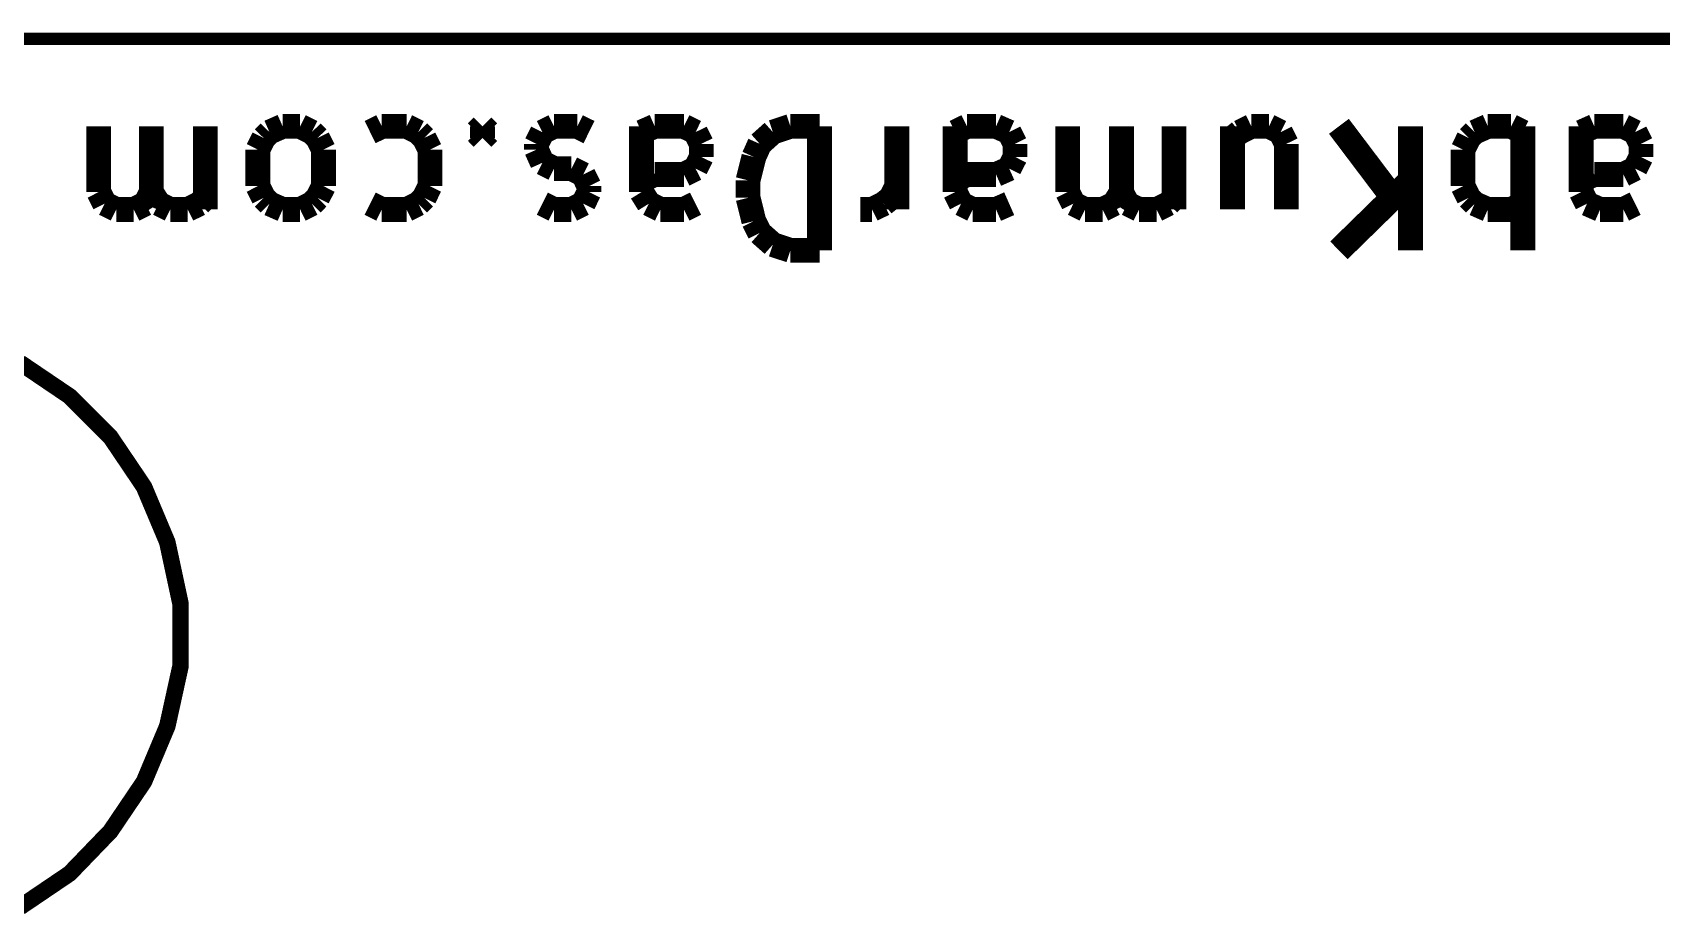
# Model space of a CAD drawing. Header units: millimetres. Extents: x 10 to 287, y 10 to 200.
# Drawn here: x 112.41 to 132.1, y 149.35 to 160.02 of the extents above; entities that cross this region are included whole.
import ezdxf

# ---------------------------------------------------------------- set-up
doc = ezdxf.new("R2010")
doc.units = ezdxf.units.MM
doc.layers.add('P', color=7, linetype='Continuous')

msp = doc.modelspace()

# ---------------------------------------------------------------- linework, layer by layer
at = {"layer": 'P'}
for points, const_width in [([(141.182, 159.949), (79.11, 159.949)], 0.15), ([(141.182, 159.949), (79.11, 159.949)], 0.15), ([(113.206, 158.097), (113.206, 158.891)], 0.3), ([(113.206, 158.097), (113.206, 158.891)], 0.3), ([(113.206, 158.097), (113.206, 158.891)], 0.3), ([(113.206, 158.097), (113.206, 158.891)], 0.3), ([(113.841, 158.097), (113.841, 158.891)], 0.3), ([(113.841, 158.097), (113.841, 158.891)], 0.3), ([(113.841, 158.097), (113.841, 158.891)], 0.3), ([(113.841, 158.097), (113.841, 158.891)], 0.3), ([(114.494, 158.891), (114.494, 157.886)], 0.3), ([(114.494, 158.891), (114.494, 157.886)], 0.3), ([(114.494, 158.891), (114.494, 157.886)], 0.3), ([(114.494, 158.891), (114.494, 157.886)], 0.3), ([(115.2, 158.75), (115.27, 158.821)], 0.3), ([(115.2, 158.75), (115.27, 158.821)], 0.3), ([(115.2, 158.75), (115.27, 158.821)], 0.3), ([(115.2, 158.75), (115.27, 158.821)], 0.3), ([(115.27, 158.821), (115.429, 158.891)], 0.3), ([(115.27, 158.821), (115.429, 158.891)], 0.3), ([(115.27, 158.821), (115.429, 158.891)], 0.3), ([(115.27, 158.821), (115.429, 158.891)], 0.3), ([(115.429, 158.891), (115.641, 158.891)], 0.3), ([(115.429, 158.891), (115.641, 158.891)], 0.3), ([(115.429, 158.891), (115.641, 158.891)], 0.3), ([(115.429, 158.891), (115.641, 158.891)], 0.3), ([(115.641, 158.891), (115.782, 158.821)], 0.3), ([(115.641, 158.891), (115.782, 158.821)], 0.3), ([(115.641, 158.891), (115.782, 158.821)], 0.3), ([(115.641, 158.891), (115.782, 158.821)], 0.3), ([(115.782, 158.821), (115.852, 158.75)], 0.3), ([(115.782, 158.821), (115.852, 158.75)], 0.3), ([(115.782, 158.821), (115.852, 158.75)], 0.3), ([(115.782, 158.821), (115.852, 158.75)], 0.3), ([(116.487, 158.821), (116.628, 158.891)], 0.3), ([(116.487, 158.821), (116.628, 158.891)], 0.3), ([(116.487, 158.821), (116.628, 158.891)], 0.3), ([(116.487, 158.821), (116.628, 158.891)], 0.3), ([(116.628, 158.891), (116.928, 158.891)], 0.3), ([(116.628, 158.891), (116.928, 158.891)], 0.3), ([(116.628, 158.891), (116.928, 158.891)], 0.3), ([(116.628, 158.891), (116.928, 158.891)], 0.3), ([(116.928, 158.891), (117.069, 158.821)], 0.3), ([(116.928, 158.891), (117.069, 158.821)], 0.3), ([(116.928, 158.891), (117.069, 158.821)], 0.3), ([(116.928, 158.891), (117.069, 158.821)], 0.3), ([(117.069, 158.821), (117.14, 158.75)], 0.3), ([(117.069, 158.821), (117.14, 158.75)], 0.3), ([(117.069, 158.821), (117.14, 158.75)], 0.3), ([(117.069, 158.821), (117.14, 158.75)], 0.3), ([(117.775, 158.821), (117.845, 158.891)], 0.3), ([(117.775, 158.821), (117.845, 158.891)], 0.3), ([(117.775, 158.821), (117.845, 158.891)], 0.3), ([(117.775, 158.821), (117.845, 158.891)], 0.3), ([(117.845, 158.75), (117.775, 158.821)], 0.3), ([(117.845, 158.75), (117.775, 158.821)], 0.3), ([(117.845, 158.75), (117.775, 158.821)], 0.3), ([(117.845, 158.75), (117.775, 158.821)], 0.3), ([(117.845, 158.891), (117.916, 158.821)], 0.3), ([(117.845, 158.75), (117.845, 158.891)], 0.3), ([(117.845, 158.891), (117.916, 158.821)], 0.3), ([(117.845, 158.75), (117.845, 158.891)], 0.3), ([(117.845, 158.891), (117.916, 158.821)], 0.3), ([(117.845, 158.75), (117.845, 158.891)], 0.3), ([(117.845, 158.891), (117.916, 158.821)], 0.3), ([(117.845, 158.75), (117.845, 158.891)], 0.3), ([(117.916, 158.821), (117.845, 158.75)], 0.3), ([(117.916, 158.821), (117.845, 158.75)], 0.3), ([(117.916, 158.821), (117.845, 158.75)], 0.3), ([(117.916, 158.821), (117.845, 158.75)], 0.3), ([(118.569, 158.821), (118.498, 158.679)], 0.3), ([(118.569, 158.821), (118.498, 158.679)], 0.3), ([(118.569, 158.821), (118.498, 158.679)], 0.3), ([(118.569, 158.821), (118.498, 158.679)], 0.3), ([(118.71, 158.891), (118.569, 158.821)], 0.3), ([(118.71, 158.891), (118.569, 158.821)], 0.3), ([(118.71, 158.891), (118.569, 158.821)], 0.3), ([(118.71, 158.891), (118.569, 158.821)], 0.3), ([(118.992, 158.891), (118.71, 158.891)], 0.3), ([(118.992, 158.891), (118.71, 158.891)], 0.3), ([(118.992, 158.891), (118.71, 158.891)], 0.3), ([(118.992, 158.891), (118.71, 158.891)], 0.3), ([(119.133, 158.821), (118.992, 158.891)], 0.3), ([(119.133, 158.821), (118.992, 158.891)], 0.3), ([(119.133, 158.821), (118.992, 158.891)], 0.3), ([(119.133, 158.821), (118.992, 158.891)], 0.3), ([(119.768, 158.891), (119.768, 158.097)], 0.3), ([(119.768, 158.821), (119.927, 158.891)], 0.3), ([(119.768, 158.891), (119.768, 158.097)], 0.3), ([(119.768, 158.821), (119.927, 158.891)], 0.3), ([(119.768, 158.891), (119.768, 158.097)], 0.3), ([(119.768, 158.821), (119.927, 158.891)], 0.3), ([(119.768, 158.891), (119.768, 158.097)], 0.3), ([(119.768, 158.821), (119.927, 158.891)], 0.3), ([(119.927, 158.891), (120.28, 158.891)], 0.3), ([(119.927, 158.891), (120.28, 158.891)], 0.3), ([(119.927, 158.891), (120.28, 158.891)], 0.3), ([(119.927, 158.891), (120.28, 158.891)], 0.3), ([(120.28, 158.891), (120.421, 158.821)], 0.3), ([(120.28, 158.891), (120.421, 158.821)], 0.3), ([(120.28, 158.891), (120.421, 158.821)], 0.3), ([(120.28, 158.891), (120.421, 158.821)], 0.3), ([(120.421, 158.821), (120.491, 158.679)], 0.3), ([(120.421, 158.821), (120.491, 158.679)], 0.3), ([(120.421, 158.821), (120.491, 158.679)], 0.3), ([(120.421, 158.821), (120.491, 158.679)], 0.3), ([(121.197, 158.679), (121.356, 158.821)], 0.3), ([(121.197, 158.679), (121.356, 158.821)], 0.3), ([(121.197, 158.679), (121.356, 158.821)], 0.3), ([(121.197, 158.679), (121.356, 158.821)], 0.3), ([(121.356, 158.821), (121.567, 158.891)], 0.3), ([(121.356, 158.821), (121.567, 158.891)], 0.3), ([(121.356, 158.821), (121.567, 158.891)], 0.3), ([(121.356, 158.821), (121.567, 158.891)], 0.3), ([(121.567, 158.891), (121.92, 158.891)], 0.3), ([(121.567, 158.891), (121.92, 158.891)], 0.3), ([(121.567, 158.891), (121.92, 158.891)], 0.3), ([(121.567, 158.891), (121.92, 158.891)], 0.3), ([(121.92, 158.891), (121.92, 157.392)], 0.3), ([(121.92, 158.891), (121.92, 157.392)], 0.3), ([(121.92, 158.891), (121.92, 157.392)], 0.3), ([(121.92, 158.891), (121.92, 157.392)], 0.3), ([(122.855, 158.891), (122.855, 157.886)], 0.3), ([(122.855, 158.891), (122.855, 157.886)], 0.3), ([(122.855, 158.891), (122.855, 157.886)], 0.3), ([(122.855, 158.891), (122.855, 157.886)], 0.3), ([(123.56, 158.891), (123.56, 158.097)], 0.3), ([(123.56, 158.821), (123.702, 158.891)], 0.3), ([(123.56, 158.891), (123.56, 158.097)], 0.3), ([(123.56, 158.821), (123.702, 158.891)], 0.3), ([(123.56, 158.891), (123.56, 158.097)], 0.3), ([(123.56, 158.821), (123.702, 158.891)], 0.3), ([(123.56, 158.891), (123.56, 158.097)], 0.3), ([(123.56, 158.821), (123.702, 158.891)], 0.3), ([(123.702, 158.891), (124.054, 158.891)], 0.3), ([(123.702, 158.891), (124.054, 158.891)], 0.3), ([(123.702, 158.891), (124.054, 158.891)], 0.3), ([(123.702, 158.891), (124.054, 158.891)], 0.3), ([(124.054, 158.891), (124.213, 158.821)], 0.3), ([(124.054, 158.891), (124.213, 158.821)], 0.3), ([(124.054, 158.891), (124.213, 158.821)], 0.3), ([(124.054, 158.891), (124.213, 158.821)], 0.3), ([(124.213, 158.821), (124.284, 158.679)], 0.3), ([(124.213, 158.821), (124.284, 158.679)], 0.3), ([(124.213, 158.821), (124.284, 158.679)], 0.3), ([(124.213, 158.821), (124.284, 158.679)], 0.3), ([(124.919, 158.097), (124.919, 158.891)], 0.3), ([(124.919, 158.097), (124.919, 158.891)], 0.3), ([(124.919, 158.097), (124.919, 158.891)], 0.3), ([(124.919, 158.097), (124.919, 158.891)], 0.3), ([(125.571, 158.097), (125.571, 158.891)], 0.3), ([(125.571, 158.097), (125.571, 158.891)], 0.3), ([(125.571, 158.097), (125.571, 158.891)], 0.3), ([(125.571, 158.097), (125.571, 158.891)], 0.3), ([(126.206, 158.891), (126.206, 157.886)], 0.3), ([(126.206, 158.891), (126.206, 157.886)], 0.3), ([(126.206, 158.891), (126.206, 157.886)], 0.3), ([(126.206, 158.891), (126.206, 157.886)], 0.3), ([(126.912, 157.886), (126.912, 158.891)], 0.3), ([(126.912, 157.886), (126.912, 158.891)], 0.3), ([(126.912, 157.886), (126.912, 158.891)], 0.3), ([(126.912, 157.886), (126.912, 158.891)], 0.3), ([(127, 158.821), (126.912, 158.75)], 0.3), ([(127, 158.821), (126.912, 158.75)], 0.3), ([(127, 158.821), (126.912, 158.75)], 0.3), ([(127, 158.821), (126.912, 158.75)], 0.3), ([(127.141, 158.891), (127, 158.821)], 0.3), ([(127.141, 158.891), (127, 158.821)], 0.3), ([(127.141, 158.891), (127, 158.821)], 0.3), ([(127.141, 158.891), (127, 158.821)], 0.3), ([(127.353, 158.891), (127.141, 158.891)], 0.3), ([(127.353, 158.891), (127.141, 158.891)], 0.3), ([(127.353, 158.891), (127.141, 158.891)], 0.3), ([(127.353, 158.891), (127.141, 158.891)], 0.3), ([(127.494, 158.821), (127.353, 158.891)], 0.3), ([(127.494, 158.821), (127.353, 158.891)], 0.3), ([(127.494, 158.821), (127.353, 158.891)], 0.3), ([(127.494, 158.821), (127.353, 158.891)], 0.3), ([(127.564, 158.679), (127.494, 158.821)], 0.3), ([(127.564, 158.679), (127.494, 158.821)], 0.3), ([(127.564, 158.679), (127.494, 158.821)], 0.3), ([(127.564, 158.679), (127.494, 158.821)], 0.3), ([(128.199, 158.891), (128.852, 158.027)], 0.3), ([(128.199, 158.891), (128.852, 158.027)], 0.3), ([(128.199, 158.891), (128.852, 158.027)], 0.3), ([(128.199, 158.891), (128.852, 158.027)], 0.3), ([(129.064, 158.891), (129.064, 157.392)], 0.3), ([(129.064, 158.891), (129.064, 157.392)], 0.3), ([(129.064, 158.891), (129.064, 157.392)], 0.3), ([(129.064, 158.891), (129.064, 157.392)], 0.3), ([(129.769, 158.75), (129.84, 158.821)], 0.3), ([(129.769, 158.75), (129.84, 158.821)], 0.3), ([(129.769, 158.75), (129.84, 158.821)], 0.3), ([(129.769, 158.75), (129.84, 158.821)], 0.3), ([(129.84, 158.821), (129.999, 158.891)], 0.3), ([(129.84, 158.821), (129.999, 158.891)], 0.3), ([(129.84, 158.821), (129.999, 158.891)], 0.3), ([(129.84, 158.821), (129.999, 158.891)], 0.3), ([(129.999, 158.891), (130.281, 158.891)], 0.3), ([(129.999, 158.891), (130.281, 158.891)], 0.3), ([(129.999, 158.891), (130.281, 158.891)], 0.3), ([(129.999, 158.891), (130.281, 158.891)], 0.3), ([(130.281, 158.891), (130.422, 158.821)], 0.3), ([(130.281, 158.891), (130.422, 158.821)], 0.3), ([(130.281, 158.891), (130.422, 158.821)], 0.3), ([(130.281, 158.891), (130.422, 158.821)], 0.3), ([(130.422, 158.891), (130.422, 157.392)], 0.3), ([(130.422, 158.891), (130.422, 157.392)], 0.3), ([(130.422, 158.891), (130.422, 157.392)], 0.3), ([(130.422, 158.891), (130.422, 157.392)], 0.3), ([(131.128, 158.891), (131.128, 158.097)], 0.3), ([(131.128, 158.821), (131.286, 158.891)], 0.3), ([(131.128, 158.891), (131.128, 158.097)], 0.3), ([(131.128, 158.821), (131.286, 158.891)], 0.3), ([(131.128, 158.891), (131.128, 158.097)], 0.3), ([(131.128, 158.821), (131.286, 158.891)], 0.3), ([(131.128, 158.891), (131.128, 158.097)], 0.3), ([(131.128, 158.821), (131.286, 158.891)], 0.3), ([(131.286, 158.891), (131.639, 158.891)], 0.3), ([(131.286, 158.891), (131.639, 158.891)], 0.3), ([(131.286, 158.891), (131.639, 158.891)], 0.3), ([(131.286, 158.891), (131.639, 158.891)], 0.3), ([(131.639, 158.891), (131.78, 158.821)], 0.3), ([(131.639, 158.891), (131.78, 158.821)], 0.3), ([(131.639, 158.891), (131.78, 158.821)], 0.3), ([(131.639, 158.891), (131.78, 158.821)], 0.3), ([(131.78, 158.821), (131.851, 158.679)], 0.3), ([(131.78, 158.821), (131.851, 158.679)], 0.3), ([(131.78, 158.821), (131.851, 158.679)], 0.3), ([(131.78, 158.821), (131.851, 158.679)], 0.3), ([(115.129, 158.609), (115.2, 158.75)], 0.3), ([(115.129, 158.609), (115.2, 158.75)], 0.3), ([(115.129, 158.609), (115.2, 158.75)], 0.3), ([(115.129, 158.609), (115.2, 158.75)], 0.3), ([(115.129, 158.168), (115.129, 158.609)], 0.3), ([(115.129, 158.168), (115.129, 158.609)], 0.3), ([(115.129, 158.168), (115.129, 158.609)], 0.3), ([(115.129, 158.168), (115.129, 158.609)], 0.3), ([(115.852, 158.75), (115.923, 158.609)], 0.3), ([(115.852, 158.75), (115.923, 158.609)], 0.3), ([(115.852, 158.75), (115.923, 158.609)], 0.3), ([(115.852, 158.75), (115.923, 158.609)], 0.3), ([(115.923, 158.609), (115.923, 158.168)], 0.3), ([(115.923, 158.609), (115.923, 158.168)], 0.3), ([(115.923, 158.609), (115.923, 158.168)], 0.3), ([(115.923, 158.609), (115.923, 158.168)], 0.3), ([(117.14, 158.75), (117.21, 158.609)], 0.3), ([(117.14, 158.75), (117.21, 158.609)], 0.3), ([(117.14, 158.75), (117.21, 158.609)], 0.3), ([(117.14, 158.75), (117.21, 158.609)], 0.3), ([(117.21, 158.609), (117.21, 158.168)], 0.3), ([(117.21, 158.609), (117.21, 158.168)], 0.3), ([(117.21, 158.609), (117.21, 158.168)], 0.3), ([(117.21, 158.609), (117.21, 158.168)], 0.3), ([(118.498, 158.679), (118.498, 158.609)], 0.3), ([(118.498, 158.679), (118.498, 158.609)], 0.3), ([(118.498, 158.679), (118.498, 158.609)], 0.3), ([(118.498, 158.679), (118.498, 158.609)], 0.3), ([(118.498, 158.609), (118.569, 158.45)], 0.3), ([(118.498, 158.609), (118.569, 158.45)], 0.3), ([(118.498, 158.609), (118.569, 158.45)], 0.3), ([(118.498, 158.609), (118.569, 158.45)], 0.3), ([(120.491, 158.679), (120.491, 158.521)], 0.3), ([(120.491, 158.679), (120.491, 158.521)], 0.3), ([(120.491, 158.679), (120.491, 158.521)], 0.3), ([(120.491, 158.679), (120.491, 158.521)], 0.3), ([(121.126, 158.521), (121.197, 158.679)], 0.3), ([(121.126, 158.521), (121.197, 158.679)], 0.3), ([(121.126, 158.521), (121.197, 158.679)], 0.3), ([(121.126, 158.521), (121.197, 158.679)], 0.3), ([(124.284, 158.679), (124.284, 158.521)], 0.3), ([(124.284, 158.679), (124.284, 158.521)], 0.3), ([(124.284, 158.679), (124.284, 158.521)], 0.3), ([(124.284, 158.679), (124.284, 158.521)], 0.3), ([(127.564, 157.886), (127.564, 158.679)], 0.3), ([(127.564, 157.886), (127.564, 158.679)], 0.3), ([(127.564, 157.886), (127.564, 158.679)], 0.3), ([(127.564, 157.886), (127.564, 158.679)], 0.3), ([(129.699, 158.609), (129.769, 158.75)], 0.3), ([(129.699, 158.609), (129.769, 158.75)], 0.3), ([(129.699, 158.609), (129.769, 158.75)], 0.3), ([(129.699, 158.609), (129.769, 158.75)], 0.3), ([(129.699, 158.168), (129.699, 158.609)], 0.3), ([(129.699, 158.168), (129.699, 158.609)], 0.3), ([(129.699, 158.168), (129.699, 158.609)], 0.3), ([(129.699, 158.168), (129.699, 158.609)], 0.3), ([(131.851, 158.679), (131.851, 158.521)], 0.3), ([(131.851, 158.679), (131.851, 158.521)], 0.3), ([(131.851, 158.679), (131.851, 158.521)], 0.3), ([(131.851, 158.679), (131.851, 158.521)], 0.3), ([(118.569, 158.45), (118.71, 158.38)], 0.3), ([(118.569, 158.45), (118.71, 158.38)], 0.3), ([(118.569, 158.45), (118.71, 158.38)], 0.3), ([(118.569, 158.45), (118.71, 158.38)], 0.3), ([(118.71, 158.38), (118.921, 158.38)], 0.3), ([(118.71, 158.38), (118.921, 158.38)], 0.3), ([(118.71, 158.38), (118.921, 158.38)], 0.3), ([(118.71, 158.38), (118.921, 158.38)], 0.3), ([(118.921, 158.38), (119.063, 158.309)], 0.3), ([(118.921, 158.38), (119.063, 158.309)], 0.3), ([(118.921, 158.38), (119.063, 158.309)], 0.3), ([(118.921, 158.38), (119.063, 158.309)], 0.3), ([(120.421, 158.38), (120.28, 158.309)], 0.3), ([(120.421, 158.38), (120.28, 158.309)], 0.3), ([(120.421, 158.38), (120.28, 158.309)], 0.3), ([(120.421, 158.38), (120.28, 158.309)], 0.3), ([(120.491, 158.521), (120.421, 158.38)], 0.3), ([(120.491, 158.521), (120.421, 158.38)], 0.3), ([(120.491, 158.521), (120.421, 158.38)], 0.3), ([(120.491, 158.521), (120.421, 158.38)], 0.3), ([(121.056, 158.238), (121.126, 158.521)], 0.3), ([(121.056, 158.238), (121.126, 158.521)], 0.3), ([(121.056, 158.238), (121.126, 158.521)], 0.3), ([(121.056, 158.238), (121.126, 158.521)], 0.3), ([(124.213, 158.38), (124.054, 158.309)], 0.3), ([(124.213, 158.38), (124.054, 158.309)], 0.3), ([(124.213, 158.38), (124.054, 158.309)], 0.3), ([(124.213, 158.38), (124.054, 158.309)], 0.3), ([(124.284, 158.521), (124.213, 158.38)], 0.3), ([(124.284, 158.521), (124.213, 158.38)], 0.3), ([(124.284, 158.521), (124.213, 158.38)], 0.3), ([(124.284, 158.521), (124.213, 158.38)], 0.3), ([(131.78, 158.38), (131.639, 158.309)], 0.3), ([(131.78, 158.38), (131.639, 158.309)], 0.3), ([(131.78, 158.38), (131.639, 158.309)], 0.3), ([(131.78, 158.38), (131.639, 158.309)], 0.3), ([(131.851, 158.521), (131.78, 158.38)], 0.3), ([(131.851, 158.521), (131.78, 158.38)], 0.3), ([(131.851, 158.521), (131.78, 158.38)], 0.3), ([(131.851, 158.521), (131.78, 158.38)], 0.3), ([(119.063, 158.309), (119.133, 158.168)], 0.3), ([(119.063, 158.309), (119.133, 158.168)], 0.3), ([(119.063, 158.309), (119.133, 158.168)], 0.3), ([(119.063, 158.309), (119.133, 158.168)], 0.3), ([(119.927, 158.309), (119.768, 158.238)], 0.3), ([(119.927, 158.309), (119.768, 158.238)], 0.3), ([(119.927, 158.309), (119.768, 158.238)], 0.3), ([(119.927, 158.309), (119.768, 158.238)], 0.3), ([(120.28, 158.309), (119.927, 158.309)], 0.3), ([(120.28, 158.309), (119.927, 158.309)], 0.3), ([(120.28, 158.309), (119.927, 158.309)], 0.3), ([(120.28, 158.309), (119.927, 158.309)], 0.3), ([(121.056, 158.027), (121.056, 158.238)], 0.3), ([(121.056, 158.027), (121.056, 158.238)], 0.3), ([(121.056, 158.027), (121.056, 158.238)], 0.3), ([(121.056, 158.027), (121.056, 158.238)], 0.3), ([(123.702, 158.309), (123.56, 158.238)], 0.3), ([(123.702, 158.309), (123.56, 158.238)], 0.3), ([(123.702, 158.309), (123.56, 158.238)], 0.3), ([(123.702, 158.309), (123.56, 158.238)], 0.3), ([(124.054, 158.309), (123.702, 158.309)], 0.3), ([(124.054, 158.309), (123.702, 158.309)], 0.3), ([(124.054, 158.309), (123.702, 158.309)], 0.3), ([(124.054, 158.309), (123.702, 158.309)], 0.3), ([(128.199, 157.392), (129.064, 158.238)], 0.3), ([(128.199, 157.392), (129.064, 158.238)], 0.3), ([(128.199, 157.392), (129.064, 158.238)], 0.3), ([(128.199, 157.392), (129.064, 158.238)], 0.3), ([(131.286, 158.309), (131.128, 158.238)], 0.3), ([(131.286, 158.309), (131.128, 158.238)], 0.3), ([(131.286, 158.309), (131.128, 158.238)], 0.3), ([(131.286, 158.309), (131.128, 158.238)], 0.3), ([(131.639, 158.309), (131.286, 158.309)], 0.3), ([(131.639, 158.309), (131.286, 158.309)], 0.3), ([(131.639, 158.309), (131.286, 158.309)], 0.3), ([(131.639, 158.309), (131.286, 158.309)], 0.3), ([(113.277, 157.956), (113.206, 158.097)], 0.3), ([(113.277, 157.956), (113.206, 158.097)], 0.3), ([(113.277, 157.956), (113.206, 158.097)], 0.3), ([(113.277, 157.956), (113.206, 158.097)], 0.3), ([(113.841, 158.097), (113.771, 157.956)], 0.3), ([(113.841, 158.097), (113.771, 157.956)], 0.3), ([(113.841, 158.097), (113.771, 157.956)], 0.3), ([(113.841, 158.097), (113.771, 157.956)], 0.3), ([(113.93, 157.956), (113.841, 158.097)], 0.3), ([(113.93, 157.956), (113.841, 158.097)], 0.3), ([(113.93, 157.956), (113.841, 158.097)], 0.3), ([(113.93, 157.956), (113.841, 158.097)], 0.3), ([(114.494, 158.027), (114.423, 157.956)], 0.3), ([(114.494, 158.027), (114.423, 157.956)], 0.3), ([(114.494, 158.027), (114.423, 157.956)], 0.3), ([(114.494, 158.027), (114.423, 157.956)], 0.3), ([(115.2, 158.027), (115.129, 158.168)], 0.3), ([(115.2, 158.027), (115.129, 158.168)], 0.3), ([(115.2, 158.027), (115.129, 158.168)], 0.3), ([(115.2, 158.027), (115.129, 158.168)], 0.3), ([(115.27, 157.956), (115.2, 158.027)], 0.3), ([(115.27, 157.956), (115.2, 158.027)], 0.3), ([(115.27, 157.956), (115.2, 158.027)], 0.3), ([(115.27, 157.956), (115.2, 158.027)], 0.3), ([(115.852, 158.027), (115.782, 157.956)], 0.3), ([(115.852, 158.027), (115.782, 157.956)], 0.3), ([(115.852, 158.027), (115.782, 157.956)], 0.3), ([(115.852, 158.027), (115.782, 157.956)], 0.3), ([(115.923, 158.168), (115.852, 158.027)], 0.3), ([(115.923, 158.168), (115.852, 158.027)], 0.3), ([(115.923, 158.168), (115.852, 158.027)], 0.3), ([(115.923, 158.168), (115.852, 158.027)], 0.3), ([(117.14, 158.027), (117.069, 157.956)], 0.3), ([(117.14, 158.027), (117.069, 157.956)], 0.3), ([(117.14, 158.027), (117.069, 157.956)], 0.3), ([(117.14, 158.027), (117.069, 157.956)], 0.3), ([(117.21, 158.168), (117.14, 158.027)], 0.3), ([(117.21, 158.168), (117.14, 158.027)], 0.3), ([(117.21, 158.168), (117.14, 158.027)], 0.3), ([(117.21, 158.168), (117.14, 158.027)], 0.3), ([(119.133, 158.097), (119.063, 157.956)], 0.3), ([(119.133, 158.097), (119.063, 157.956)], 0.3), ([(119.133, 158.097), (119.063, 157.956)], 0.3), ([(119.133, 158.097), (119.063, 157.956)], 0.3), ([(119.133, 158.168), (119.133, 158.097)], 0.3), ([(119.133, 158.168), (119.133, 158.097)], 0.3), ([(119.133, 158.168), (119.133, 158.097)], 0.3), ([(119.133, 158.168), (119.133, 158.097)], 0.3), ([(119.768, 158.097), (119.856, 157.956)], 0.3), ([(119.768, 158.097), (119.856, 157.956)], 0.3), ([(119.768, 158.097), (119.856, 157.956)], 0.3), ([(119.768, 158.097), (119.856, 157.956)], 0.3), ([(121.126, 157.745), (121.056, 158.027)], 0.3), ([(121.126, 157.745), (121.056, 158.027)], 0.3), ([(121.126, 157.745), (121.056, 158.027)], 0.3), ([(121.126, 157.745), (121.056, 158.027)], 0.3), ([(122.784, 158.027), (122.696, 157.956)], 0.3), ([(122.784, 158.027), (122.696, 157.956)], 0.3), ([(122.784, 158.027), (122.696, 157.956)], 0.3), ([(122.784, 158.027), (122.696, 157.956)], 0.3), ([(122.855, 158.168), (122.784, 158.027)], 0.3), ([(122.855, 158.168), (122.784, 158.027)], 0.3), ([(122.855, 158.168), (122.784, 158.027)], 0.3), ([(122.855, 158.168), (122.784, 158.027)], 0.3), ([(123.56, 158.097), (123.631, 157.956)], 0.3), ([(123.56, 158.097), (123.631, 157.956)], 0.3), ([(123.56, 158.097), (123.631, 157.956)], 0.3), ([(123.56, 158.097), (123.631, 157.956)], 0.3), ([(124.989, 157.956), (124.919, 158.097)], 0.3), ([(124.989, 157.956), (124.919, 158.097)], 0.3), ([(124.989, 157.956), (124.919, 158.097)], 0.3), ([(124.989, 157.956), (124.919, 158.097)], 0.3), ([(125.571, 158.097), (125.483, 157.956)], 0.3), ([(125.571, 158.097), (125.483, 157.956)], 0.3), ([(125.571, 158.097), (125.483, 157.956)], 0.3), ([(125.571, 158.097), (125.483, 157.956)], 0.3), ([(125.642, 157.956), (125.571, 158.097)], 0.3), ([(125.642, 157.956), (125.571, 158.097)], 0.3), ([(125.642, 157.956), (125.571, 158.097)], 0.3), ([(125.642, 157.956), (125.571, 158.097)], 0.3), ([(126.206, 158.027), (126.136, 157.956)], 0.3), ([(126.206, 158.027), (126.136, 157.956)], 0.3), ([(126.206, 158.027), (126.136, 157.956)], 0.3), ([(126.206, 158.027), (126.136, 157.956)], 0.3), ([(129.769, 158.027), (129.699, 158.168)], 0.3), ([(129.769, 158.027), (129.699, 158.168)], 0.3), ([(129.769, 158.027), (129.699, 158.168)], 0.3), ([(129.769, 158.027), (129.699, 158.168)], 0.3), ([(129.84, 157.956), (129.769, 158.027)], 0.3), ([(129.84, 157.956), (129.769, 158.027)], 0.3), ([(129.84, 157.956), (129.769, 158.027)], 0.3), ([(129.84, 157.956), (129.769, 158.027)], 0.3), ([(131.128, 158.097), (131.198, 157.956)], 0.3), ([(131.128, 158.097), (131.198, 157.956)], 0.3), ([(131.128, 158.097), (131.198, 157.956)], 0.3), ([(131.128, 158.097), (131.198, 157.956)], 0.3), ([(113.418, 157.886), (113.277, 157.956)], 0.3), ([(113.418, 157.886), (113.277, 157.956)], 0.3), ([(113.418, 157.886), (113.277, 157.956)], 0.3), ([(113.418, 157.886), (113.277, 157.956)], 0.3), ([(113.63, 157.886), (113.418, 157.886)], 0.3), ([(113.63, 157.886), (113.418, 157.886)], 0.3), ([(113.63, 157.886), (113.418, 157.886)], 0.3), ([(113.63, 157.886), (113.418, 157.886)], 0.3), ([(113.771, 157.956), (113.63, 157.886)], 0.3), ([(113.771, 157.956), (113.63, 157.886)], 0.3), ([(113.771, 157.956), (113.63, 157.886)], 0.3), ([(113.771, 157.956), (113.63, 157.886)], 0.3), ([(114.071, 157.886), (113.93, 157.956)], 0.3), ([(114.071, 157.886), (113.93, 157.956)], 0.3), ([(114.071, 157.886), (113.93, 157.956)], 0.3), ([(114.071, 157.886), (113.93, 157.956)], 0.3), ([(114.282, 157.886), (114.071, 157.886)], 0.3), ([(114.282, 157.886), (114.071, 157.886)], 0.3), ([(114.282, 157.886), (114.071, 157.886)], 0.3), ([(114.282, 157.886), (114.071, 157.886)], 0.3), ([(114.423, 157.956), (114.282, 157.886)], 0.3), ([(114.423, 157.956), (114.282, 157.886)], 0.3), ([(114.423, 157.956), (114.282, 157.886)], 0.3), ([(114.423, 157.956), (114.282, 157.886)], 0.3), ([(115.429, 157.886), (115.27, 157.956)], 0.3), ([(115.429, 157.886), (115.27, 157.956)], 0.3), ([(115.429, 157.886), (115.27, 157.956)], 0.3), ([(115.429, 157.886), (115.27, 157.956)], 0.3), ([(115.641, 157.886), (115.429, 157.886)], 0.3), ([(115.641, 157.886), (115.429, 157.886)], 0.3), ([(115.641, 157.886), (115.429, 157.886)], 0.3), ([(115.641, 157.886), (115.429, 157.886)], 0.3), ([(115.782, 157.956), (115.641, 157.886)], 0.3), ([(115.782, 157.956), (115.641, 157.886)], 0.3), ([(115.782, 157.956), (115.641, 157.886)], 0.3), ([(115.782, 157.956), (115.641, 157.886)], 0.3), ([(116.628, 157.886), (116.487, 157.956)], 0.3), ([(116.628, 157.886), (116.487, 157.956)], 0.3), ([(116.628, 157.886), (116.487, 157.956)], 0.3), ([(116.628, 157.886), (116.487, 157.956)], 0.3), ([(116.928, 157.886), (116.628, 157.886)], 0.3), ([(116.928, 157.886), (116.628, 157.886)], 0.3), ([(116.928, 157.886), (116.628, 157.886)], 0.3), ([(116.928, 157.886), (116.628, 157.886)], 0.3), ([(117.069, 157.956), (116.928, 157.886)], 0.3), ([(117.069, 157.956), (116.928, 157.886)], 0.3), ([(117.069, 157.956), (116.928, 157.886)], 0.3), ([(117.069, 157.956), (116.928, 157.886)], 0.3), ([(118.71, 157.886), (118.569, 157.956)], 0.3), ([(118.71, 157.886), (118.569, 157.956)], 0.3), ([(118.71, 157.886), (118.569, 157.956)], 0.3), ([(118.71, 157.886), (118.569, 157.956)], 0.3), ([(118.921, 157.886), (118.71, 157.886)], 0.3), ([(118.921, 157.886), (118.71, 157.886)], 0.3), ([(118.921, 157.886), (118.71, 157.886)], 0.3), ([(118.921, 157.886), (118.71, 157.886)], 0.3), ([(119.063, 157.956), (118.921, 157.886)], 0.3), ([(119.063, 157.956), (118.921, 157.886)], 0.3), ([(119.063, 157.956), (118.921, 157.886)], 0.3), ([(119.063, 157.956), (118.921, 157.886)], 0.3), ([(119.856, 157.956), (119.997, 157.886)], 0.3), ([(119.856, 157.956), (119.997, 157.886)], 0.3), ([(119.856, 157.956), (119.997, 157.886)], 0.3), ([(119.856, 157.956), (119.997, 157.886)], 0.3), ([(119.997, 157.886), (120.28, 157.886)], 0.3), ([(119.997, 157.886), (120.28, 157.886)], 0.3), ([(119.997, 157.886), (120.28, 157.886)], 0.3), ([(119.997, 157.886), (120.28, 157.886)], 0.3), ([(120.28, 157.886), (120.421, 157.956)], 0.3), ([(120.28, 157.886), (120.421, 157.956)], 0.3), ([(120.28, 157.886), (120.421, 157.956)], 0.3), ([(120.28, 157.886), (120.421, 157.956)], 0.3), ([(122.555, 157.886), (122.414, 157.886)], 0.3), ([(122.555, 157.886), (122.414, 157.886)], 0.3), ([(122.555, 157.886), (122.414, 157.886)], 0.3), ([(122.555, 157.886), (122.414, 157.886)], 0.3), ([(122.696, 157.956), (122.555, 157.886)], 0.3), ([(122.696, 157.956), (122.555, 157.886)], 0.3), ([(122.696, 157.956), (122.555, 157.886)], 0.3), ([(122.696, 157.956), (122.555, 157.886)], 0.3), ([(123.631, 157.956), (123.772, 157.886)], 0.3), ([(123.631, 157.956), (123.772, 157.886)], 0.3), ([(123.631, 157.956), (123.772, 157.886)], 0.3), ([(123.631, 157.956), (123.772, 157.886)], 0.3), ([(123.772, 157.886), (124.054, 157.886)], 0.3), ([(123.772, 157.886), (124.054, 157.886)], 0.3), ([(123.772, 157.886), (124.054, 157.886)], 0.3), ([(123.772, 157.886), (124.054, 157.886)], 0.3), ([(124.054, 157.886), (124.213, 157.956)], 0.3), ([(124.054, 157.886), (124.213, 157.956)], 0.3), ([(124.054, 157.886), (124.213, 157.956)], 0.3), ([(124.054, 157.886), (124.213, 157.956)], 0.3), ([(125.13, 157.886), (124.989, 157.956)], 0.3), ([(125.13, 157.886), (124.989, 157.956)], 0.3), ([(125.13, 157.886), (124.989, 157.956)], 0.3), ([(125.13, 157.886), (124.989, 157.956)], 0.3), ([(125.342, 157.886), (125.13, 157.886)], 0.3), ([(125.342, 157.886), (125.13, 157.886)], 0.3), ([(125.342, 157.886), (125.13, 157.886)], 0.3), ([(125.342, 157.886), (125.13, 157.886)], 0.3), ([(125.483, 157.956), (125.342, 157.886)], 0.3), ([(125.483, 157.956), (125.342, 157.886)], 0.3), ([(125.483, 157.956), (125.342, 157.886)], 0.3), ([(125.483, 157.956), (125.342, 157.886)], 0.3), ([(125.783, 157.886), (125.642, 157.956)], 0.3), ([(125.783, 157.886), (125.642, 157.956)], 0.3), ([(125.783, 157.886), (125.642, 157.956)], 0.3), ([(125.783, 157.886), (125.642, 157.956)], 0.3), ([(125.995, 157.886), (125.783, 157.886)], 0.3), ([(125.995, 157.886), (125.783, 157.886)], 0.3), ([(125.995, 157.886), (125.783, 157.886)], 0.3), ([(125.995, 157.886), (125.783, 157.886)], 0.3), ([(126.136, 157.956), (125.995, 157.886)], 0.3), ([(126.136, 157.956), (125.995, 157.886)], 0.3), ([(126.136, 157.956), (125.995, 157.886)], 0.3), ([(126.136, 157.956), (125.995, 157.886)], 0.3), ([(129.999, 157.886), (129.84, 157.956)], 0.3), ([(129.999, 157.886), (129.84, 157.956)], 0.3), ([(129.999, 157.886), (129.84, 157.956)], 0.3), ([(129.999, 157.886), (129.84, 157.956)], 0.3), ([(130.281, 157.886), (129.999, 157.886)], 0.3), ([(130.281, 157.886), (129.999, 157.886)], 0.3), ([(130.281, 157.886), (129.999, 157.886)], 0.3), ([(130.281, 157.886), (129.999, 157.886)], 0.3), ([(130.422, 157.956), (130.281, 157.886)], 0.3), ([(130.422, 157.956), (130.281, 157.886)], 0.3), ([(130.422, 157.956), (130.281, 157.886)], 0.3), ([(130.422, 157.956), (130.281, 157.886)], 0.3), ([(131.198, 157.956), (131.357, 157.886)], 0.3), ([(131.198, 157.956), (131.357, 157.886)], 0.3), ([(131.198, 157.956), (131.357, 157.886)], 0.3), ([(131.198, 157.956), (131.357, 157.886)], 0.3), ([(131.357, 157.886), (131.639, 157.886)], 0.3), ([(131.357, 157.886), (131.639, 157.886)], 0.3), ([(131.357, 157.886), (131.639, 157.886)], 0.3), ([(131.357, 157.886), (131.639, 157.886)], 0.3), ([(131.639, 157.886), (131.78, 157.956)], 0.3), ([(131.639, 157.886), (131.78, 157.956)], 0.3), ([(131.639, 157.886), (131.78, 157.956)], 0.3), ([(131.639, 157.886), (131.78, 157.956)], 0.3), ([(121.197, 157.603), (121.126, 157.745)], 0.3), ([(121.197, 157.603), (121.126, 157.745)], 0.3), ([(121.197, 157.603), (121.126, 157.745)], 0.3), ([(121.197, 157.603), (121.126, 157.745)], 0.3), ([(121.356, 157.462), (121.197, 157.603)], 0.3), ([(121.356, 157.462), (121.197, 157.603)], 0.3), ([(121.356, 157.462), (121.197, 157.603)], 0.3), ([(121.356, 157.462), (121.197, 157.603)], 0.3), ([(121.567, 157.392), (121.356, 157.462)], 0.3), ([(121.567, 157.392), (121.356, 157.462)], 0.3), ([(121.567, 157.392), (121.356, 157.462)], 0.3), ([(121.567, 157.392), (121.356, 157.462)], 0.3), ([(121.92, 157.392), (121.567, 157.392)], 0.3), ([(121.92, 157.392), (121.567, 157.392)], 0.3), ([(121.92, 157.392), (121.567, 157.392)], 0.3), ([(121.92, 157.392), (121.567, 157.392)], 0.3), ([(112.254, 149.454), (112.854, 149.86), (113.348, 150.372), (113.753, 150.971), (114.035, 151.642), (114.194, 152.365), (114.194, 152.753), (114.194, 153.123), (114.035, 153.864), (113.753, 154.534), (113.348, 155.134), (112.854, 155.628), (112.254, 156.034)], 0.2), ([(112.254, 149.454), (112.854, 149.86), (113.348, 150.372), (113.753, 150.971), (114.035, 151.642), (114.194, 152.365), (114.194, 152.753), (114.194, 153.123), (114.035, 153.864), (113.753, 154.534), (113.348, 155.134), (112.854, 155.628), (112.254, 156.034)], 0.2)]:
    msp.add_lwpolyline(points, dxfattribs=dict(at, const_width=const_width))

doc.saveas('drawing.dxf')
